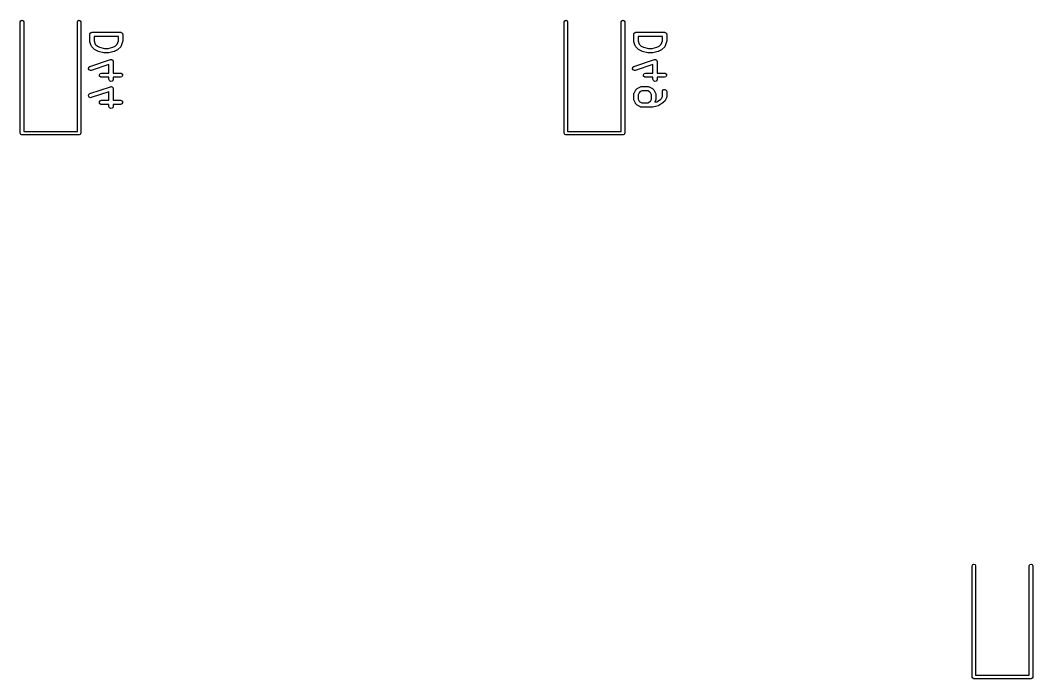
# Model space of a CAD drawing. Extents: x 43 to 429, y -149 to -20.
# Drawn here: x 201.35 to 236.8, y -144.39 to -121.32 of the extents above; entities that cross this region are included whole.
import ezdxf

# ---------------------------------------------------------------- set-up
doc = ezdxf.new("R2010")
doc.units = 0
doc.layers.add('BLACK', color=7, linetype='CONTINUOUS')

msp = doc.modelspace()

# ---------------------------------------------------------------- linework, layer by layer
at = {"layer": 'BLACK', "linetype": 'CONTINUOUS'}
for p, q in [((201.346, -121.381), (201.364, -121.339)), ((201.346, -125.281), (201.346, -121.381)), ((201.364, -121.339), (201.406, -121.321)), ((201.406, -121.321), (201.449, -121.339)), ((201.449, -121.339), (201.466, -121.381)), ((201.466, -121.381), (201.466, -125.221)), ((203.346, -121.381), (203.364, -121.339)), ((203.346, -125.221), (203.346, -121.381)), ((203.364, -121.339), (203.406, -121.321)), ((203.406, -121.321), (203.449, -121.339)), ((203.449, -121.339), (203.466, -121.381)), ((203.466, -121.381), (203.466, -125.281)), ((220.396, -121.381), (220.414, -121.339)), ((220.396, -125.281), (220.396, -121.381)), ((220.414, -121.339), (220.456, -121.321)), ((220.456, -121.321), (220.499, -121.339)), ((220.499, -121.339), (220.516, -121.381)), ((220.516, -121.381), (220.516, -125.221)), ((222.396, -121.381), (222.414, -121.339)), ((222.396, -125.221), (222.396, -121.381)), ((222.414, -121.339), (222.456, -121.321)), ((222.456, -121.321), (222.499, -121.339)), ((222.499, -121.339), (222.516, -121.381)), ((222.516, -121.381), (222.516, -125.281)), ((203.784, -121.817), (203.785, -121.807)), ((203.784, -122.055), (203.784, -121.817)), ((203.785, -121.804), (203.786, -121.801)), ((203.785, -121.807), (203.785, -121.804)), ((203.786, -121.801), (203.788, -121.791)), ((203.788, -121.791), (203.801, -121.776)), ((203.801, -121.776), (203.81, -121.76)), ((203.81, -121.76), (203.817, -121.757)), ((203.817, -121.757), (203.821, -121.752)), ((203.821, -121.752), (203.84, -121.749)), ((203.84, -121.749), (203.859, -121.742)), ((203.859, -121.742), (204.859, -121.742)), ((203.934, -121.892), (203.934, -122.043)), ((204.784, -121.892), (203.934, -121.892)), ((204.784, -122.043), (204.784, -121.892)), ((204.859, -121.742), (204.868, -121.744)), ((204.868, -121.744), (204.872, -121.743)), ((204.872, -121.743), (204.875, -121.745)), ((204.875, -121.745), (204.884, -121.746)), ((204.884, -121.746), (204.899, -121.759)), ((204.899, -121.759), (204.916, -121.769)), ((204.916, -121.769), (204.918, -121.775)), ((204.918, -121.775), (204.924, -121.779)), ((204.924, -121.779), (204.927, -121.799)), ((204.927, -121.799), (204.934, -121.817)), ((204.934, -121.817), (204.934, -122.055)), ((222.834, -121.817), (222.835, -121.807)), ((222.834, -122.055), (222.834, -121.817)), ((222.835, -121.804), (222.836, -121.801)), ((222.835, -121.807), (222.835, -121.804)), ((222.836, -121.801), (222.838, -121.791)), ((222.838, -121.791), (222.851, -121.776)), ((222.851, -121.776), (222.86, -121.76)), ((222.86, -121.76), (222.867, -121.757)), ((222.867, -121.757), (222.871, -121.752)), ((222.871, -121.752), (222.89, -121.749)), ((222.89, -121.749), (222.909, -121.742)), ((222.909, -121.742), (223.909, -121.742)), ((222.984, -121.892), (222.984, -122.043)), ((223.834, -121.892), (222.984, -121.892)), ((223.834, -122.043), (223.834, -121.892)), ((223.909, -121.742), (223.918, -121.744)), ((223.918, -121.744), (223.922, -121.743)), ((223.922, -121.743), (223.925, -121.745)), ((223.925, -121.745), (223.934, -121.746)), ((223.934, -121.746), (223.949, -121.759)), ((223.949, -121.759), (223.966, -121.769)), ((223.966, -121.769), (223.968, -121.775)), ((223.968, -121.775), (223.974, -121.779)), ((223.974, -121.779), (223.977, -121.799)), ((223.977, -121.799), (223.984, -121.817)), ((223.984, -121.817), (223.984, -122.055)), ((203.784, -122.057), (203.784, -122.055)), ((203.787, -122.079), (203.784, -122.057)), ((203.835, -122.222), (203.787, -122.079)), ((203.838, -122.225), (203.835, -122.222)), ((203.838, -122.23), (203.838, -122.225)), ((203.853, -122.251), (203.838, -122.23)), ((203.948, -122.346), (203.853, -122.251)), ((203.934, -122.043), (203.972, -122.157)), ((203.972, -122.157), (204.046, -122.232)), ((204.046, -122.232), (204.123, -122.27)), ((204.123, -122.27), (204.296, -122.313)), ((204.296, -122.313), (204.421, -122.313)), ((204.421, -122.313), (204.594, -122.27)), ((204.594, -122.27), (204.671, -122.232)), ((204.671, -122.232), (204.745, -122.157)), ((204.745, -122.157), (204.784, -122.043)), ((204.864, -122.251), (204.769, -122.346)), ((204.866, -122.247), (204.864, -122.251)), ((204.87, -122.245), (204.866, -122.247)), ((204.882, -122.222), (204.87, -122.245)), ((204.93, -122.079), (204.882, -122.222)), ((204.934, -122.055), (204.93, -122.077)), ((204.93, -122.077), (204.93, -122.079)), ((222.834, -122.057), (222.834, -122.055)), ((222.837, -122.079), (222.834, -122.057)), ((222.885, -122.222), (222.837, -122.079)), ((222.888, -122.225), (222.885, -122.222)), ((222.888, -122.23), (222.888, -122.225)), ((222.903, -122.251), (222.888, -122.23)), ((222.998, -122.346), (222.903, -122.251)), ((222.984, -122.043), (223.022, -122.157)), ((223.022, -122.157), (223.096, -122.232)), ((223.096, -122.232), (223.173, -122.27)), ((223.173, -122.27), (223.346, -122.313)), ((223.346, -122.313), (223.471, -122.313)), ((223.471, -122.313), (223.644, -122.27)), ((223.644, -122.27), (223.721, -122.232)), ((223.721, -122.232), (223.795, -122.157)), ((223.795, -122.157), (223.834, -122.043)), ((223.914, -122.251), (223.819, -122.346)), ((223.916, -122.247), (223.914, -122.251)), ((223.92, -122.245), (223.916, -122.247)), ((223.932, -122.222), (223.92, -122.245)), ((223.98, -122.079), (223.932, -122.222)), ((223.984, -122.055), (223.98, -122.077)), ((223.98, -122.077), (223.98, -122.079)), ((203.95, -122.347), (203.948, -122.346)), ((203.968, -122.36), (203.95, -122.347)), ((204.063, -122.408), (203.968, -122.36)), ((204.067, -122.408), (204.063, -122.408)), ((204.079, -122.414), (204.067, -122.408)), ((204.269, -122.461), (204.079, -122.414)), ((204.272, -122.461), (204.269, -122.461)), ((204.287, -122.463), (204.272, -122.461)), ((204.43, -122.463), (204.287, -122.463)), ((204.433, -122.462), (204.43, -122.463)), ((204.448, -122.461), (204.433, -122.462)), ((204.639, -122.414), (204.448, -122.461)), ((204.642, -122.412), (204.639, -122.414)), ((204.654, -122.408), (204.642, -122.412)), ((204.749, -122.36), (204.654, -122.408)), ((204.75, -122.359), (204.749, -122.36)), ((204.769, -122.346), (204.75, -122.359)), ((223, -122.347), (222.998, -122.346)), ((223.018, -122.36), (223, -122.347)), ((223.113, -122.408), (223.018, -122.36)), ((223.117, -122.408), (223.113, -122.408)), ((223.129, -122.414), (223.117, -122.408)), ((223.319, -122.461), (223.129, -122.414)), ((223.322, -122.461), (223.319, -122.461)), ((223.337, -122.463), (223.322, -122.461)), ((223.48, -122.463), (223.337, -122.463)), ((223.483, -122.462), (223.48, -122.463)), ((223.498, -122.461), (223.483, -122.462)), ((223.689, -122.414), (223.498, -122.461)), ((223.692, -122.412), (223.689, -122.414)), ((223.704, -122.408), (223.692, -122.412)), ((223.799, -122.36), (223.704, -122.408)), ((223.8, -122.359), (223.799, -122.36)), ((223.819, -122.346), (223.8, -122.359)), ((203.737, -123.018), (203.747, -122.968)), ((203.761, -123.064), (203.737, -123.018)), ((203.747, -122.968), (203.787, -122.936)), ((203.787, -122.936), (204.502, -122.698)), ((204.45, -122.873), (203.835, -123.079)), ((204.45, -123.171), (204.45, -122.873)), ((204.502, -122.698), (204.527, -122.694)), ((204.527, -122.694), (204.533, -122.696)), ((204.533, -122.696), (204.538, -122.695)), ((204.538, -122.695), (204.556, -122.706)), ((204.556, -122.706), (204.575, -122.713)), ((204.575, -122.713), (204.578, -122.718)), ((204.578, -122.718), (204.583, -122.721)), ((204.583, -122.721), (204.59, -122.74)), ((204.59, -122.74), (204.599, -122.758)), ((204.599, -122.758), (204.598, -122.764)), ((204.598, -122.764), (204.6, -122.769)), ((204.6, -122.769), (204.6, -123.171)), ((222.787, -123.018), (222.797, -122.968)), ((222.811, -123.064), (222.787, -123.018)), ((222.797, -122.968), (222.837, -122.936)), ((222.837, -122.936), (223.552, -122.698)), ((223.5, -122.873), (222.885, -123.079)), ((223.5, -123.171), (223.5, -122.873)), ((223.552, -122.698), (223.577, -122.694)), ((223.577, -122.694), (223.583, -122.696)), ((223.583, -122.696), (223.588, -122.695)), ((223.588, -122.695), (223.606, -122.706)), ((223.606, -122.706), (223.625, -122.713)), ((223.625, -122.713), (223.628, -122.718)), ((223.628, -122.718), (223.633, -122.721)), ((223.633, -122.721), (223.64, -122.74)), ((223.64, -122.74), (223.649, -122.758)), ((223.649, -122.758), (223.648, -122.764)), ((223.648, -122.764), (223.65, -122.769)), ((223.65, -122.769), (223.65, -123.171)), ((203.809, -123.082), (203.761, -123.064)), ((203.835, -123.079), (203.809, -123.082)), ((204.118, -123.233), (204.144, -123.188)), ((204.127, -123.283), (204.118, -123.233)), ((204.166, -123.316), (204.127, -123.283)), ((204.144, -123.188), (204.192, -123.171)), ((204.192, -123.321), (204.166, -123.316)), ((204.192, -123.171), (204.45, -123.171)), ((204.45, -123.321), (204.192, -123.321)), ((204.45, -123.388), (204.45, -123.321)), ((204.468, -123.437), (204.45, -123.388)), ((204.6, -123.388), (204.596, -123.414)), ((204.6, -123.171), (204.859, -123.171)), ((204.859, -123.321), (204.6, -123.321)), ((204.6, -123.321), (204.6, -123.388)), ((204.859, -123.171), (204.884, -123.175)), ((204.907, -123.303), (204.859, -123.321)), ((204.884, -123.175), (204.924, -123.208)), ((204.932, -123.259), (204.907, -123.303)), ((204.924, -123.208), (204.932, -123.259)), ((222.859, -123.082), (222.811, -123.064)), ((222.885, -123.079), (222.859, -123.082)), ((223.168, -123.233), (223.194, -123.188)), ((223.177, -123.283), (223.168, -123.233)), ((223.216, -123.316), (223.177, -123.283)), ((223.194, -123.188), (223.242, -123.171)), ((223.242, -123.321), (223.216, -123.316)), ((223.242, -123.171), (223.5, -123.171)), ((223.5, -123.321), (223.242, -123.321)), ((223.5, -123.388), (223.5, -123.321)), ((223.518, -123.437), (223.5, -123.388)), ((223.65, -123.388), (223.646, -123.414)), ((223.65, -123.171), (223.909, -123.171)), ((223.909, -123.321), (223.65, -123.321)), ((223.65, -123.321), (223.65, -123.388)), ((223.909, -123.171), (223.934, -123.175)), ((223.957, -123.303), (223.909, -123.321)), ((223.934, -123.175), (223.974, -123.208)), ((223.982, -123.259), (223.957, -123.303)), ((223.974, -123.208), (223.982, -123.259)), ((203.787, -123.889), (204.502, -123.651)), ((204.512, -123.462), (204.468, -123.437)), ((204.502, -123.651), (204.527, -123.647)), ((204.563, -123.453), (204.512, -123.462)), ((204.527, -123.647), (204.533, -123.649)), ((204.533, -123.649), (204.538, -123.648)), ((204.538, -123.648), (204.556, -123.658)), ((204.556, -123.658), (204.575, -123.666)), ((204.596, -123.414), (204.563, -123.453)), ((204.575, -123.666), (204.578, -123.671)), ((204.578, -123.671), (204.583, -123.674)), ((204.583, -123.674), (204.59, -123.693)), ((204.59, -123.693), (204.599, -123.711)), ((204.599, -123.711), (204.598, -123.716)), ((204.598, -123.716), (204.6, -123.722)), ((204.6, -123.722), (204.6, -124.123)), ((222.903, -123.764), (222.951, -123.716)), ((222.951, -123.716), (222.969, -123.703)), ((222.969, -123.703), (222.97, -123.702)), ((222.97, -123.702), (223.066, -123.655)), ((223.066, -123.655), (223.091, -123.647)), ((223.091, -123.647), (223.095, -123.648)), ((223.095, -123.648), (223.099, -123.647)), ((223.099, -123.647), (223.337, -123.647)), ((223.337, -123.647), (223.363, -123.651)), ((223.363, -123.651), (223.366, -123.654)), ((223.366, -123.654), (223.371, -123.655)), ((223.371, -123.655), (223.466, -123.702)), ((223.466, -123.702), (223.484, -123.716)), ((223.484, -123.716), (223.485, -123.716)), ((223.485, -123.716), (223.533, -123.764)), ((223.562, -123.462), (223.518, -123.437)), ((223.613, -123.453), (223.562, -123.462)), ((223.646, -123.414), (223.613, -123.453)), ((223.871, -123.752), (223.922, -123.743)), ((223.922, -123.743), (223.966, -123.769)), ((203.737, -123.971), (203.747, -123.921)), ((203.761, -124.016), (203.737, -123.971)), ((203.747, -123.921), (203.787, -123.889)), ((203.809, -124.035), (203.761, -124.016)), ((203.835, -124.031), (203.809, -124.035)), ((204.45, -123.826), (203.835, -124.031)), ((204.45, -124.123), (204.45, -123.826)), ((222.834, -123.912), (222.838, -123.887)), ((222.834, -124.103), (222.834, -123.912)), ((222.835, -124.107), (222.834, -124.103)), ((222.838, -123.887), (222.841, -123.883)), ((222.841, -123.883), (222.842, -123.879)), ((222.842, -123.879), (222.889, -123.783)), ((222.889, -123.783), (222.903, -123.765)), ((222.903, -123.765), (222.903, -123.764)), ((223.018, -123.861), (222.984, -123.93)), ((222.984, -123.93), (222.984, -124.085)), ((222.984, -124.085), (223.018, -124.153)), ((223.048, -123.831), (223.018, -123.861)), ((223.117, -123.797), (223.048, -123.831)), ((223.319, -123.797), (223.117, -123.797)), ((223.388, -123.831), (223.319, -123.797)), ((223.418, -123.861), (223.388, -123.831)), ((223.453, -123.93), (223.418, -123.861)), ((223.418, -124.153), (223.453, -124.085)), ((223.453, -124.085), (223.453, -123.93)), ((223.533, -123.764), (223.546, -123.782)), ((223.546, -123.782), (223.547, -123.783)), ((223.547, -123.783), (223.595, -123.879)), ((223.595, -123.879), (223.602, -123.904)), ((223.603, -124.103), (223.598, -124.128)), ((223.602, -123.904), (223.601, -123.908)), ((223.601, -123.908), (223.603, -123.912)), ((223.603, -123.912), (223.603, -124.103)), ((223.64, -124.176), (223.766, -124.092)), ((223.766, -124.092), (223.799, -124.058)), ((223.799, -124.058), (223.834, -123.99)), ((223.834, -123.817), (223.838, -123.791)), ((223.834, -123.99), (223.834, -123.817)), ((223.838, -123.791), (223.871, -123.752)), ((223.976, -124.041), (223.928, -124.136)), ((223.966, -123.769), (223.984, -123.817)), ((223.979, -124.033), (223.976, -124.037)), ((223.976, -124.037), (223.976, -124.041)), ((223.984, -124.007), (223.979, -124.033)), ((223.984, -123.817), (223.984, -124.007)), ((204.118, -124.185), (204.144, -124.14)), ((204.127, -124.235), (204.118, -124.185)), ((204.166, -124.268), (204.127, -124.235)), ((204.144, -124.14), (204.192, -124.123)), ((204.192, -124.273), (204.166, -124.268)), ((204.192, -124.123), (204.45, -124.123)), ((204.45, -124.273), (204.192, -124.273)), ((204.45, -124.341), (204.45, -124.273)), ((204.468, -124.389), (204.45, -124.341)), ((204.512, -124.415), (204.468, -124.389)), ((204.563, -124.406), (204.512, -124.415)), ((204.596, -124.366), (204.563, -124.406)), ((204.6, -124.341), (204.596, -124.366)), ((204.6, -124.123), (204.859, -124.123)), ((204.859, -124.273), (204.6, -124.273)), ((204.6, -124.273), (204.6, -124.341)), ((204.859, -124.123), (204.884, -124.127)), ((204.907, -124.255), (204.859, -124.273)), ((204.884, -124.127), (204.924, -124.16)), ((204.932, -124.211), (204.907, -124.255)), ((204.924, -124.16), (204.932, -124.211)), ((222.834, -124.111), (222.835, -124.107)), ((222.842, -124.136), (222.834, -124.111)), ((222.889, -124.231), (222.842, -124.136)), ((222.89, -124.233), (222.889, -124.231)), ((222.903, -124.251), (222.89, -124.233)), ((222.951, -124.299), (222.903, -124.251)), ((222.952, -124.299), (222.951, -124.299)), ((222.97, -124.313), (222.952, -124.299)), ((223.066, -124.36), (222.97, -124.313)), ((223.018, -124.153), (223.048, -124.184)), ((223.048, -124.184), (223.117, -124.218)), ((223.07, -124.361), (223.066, -124.36)), ((223.073, -124.364), (223.07, -124.361)), ((223.099, -124.368), (223.073, -124.364)), ((223.48, -124.368), (223.099, -124.368)), ((223.117, -124.218), (223.319, -124.218)), ((223.319, -124.218), (223.388, -124.184)), ((223.388, -124.184), (223.418, -124.153)), ((223.483, -124.367), (223.48, -124.368)), ((223.498, -124.366), (223.483, -124.367)), ((223.689, -124.318), (223.498, -124.366)), ((223.595, -124.136), (223.566, -124.194)), ((223.566, -124.194), (223.64, -124.176)), ((223.598, -124.128), (223.595, -124.132)), ((223.595, -124.132), (223.595, -124.136)), ((223.712, -124.308), (223.689, -124.318)), ((223.689, -124.318), (223.689, -124.318)), ((223.855, -124.213), (223.712, -124.308)), ((223.857, -124.21), (223.855, -124.213)), ((223.866, -124.203), (223.857, -124.21)), ((223.914, -124.156), (223.866, -124.203)), ((223.915, -124.154), (223.914, -124.156)), ((223.928, -124.136), (223.915, -124.154)), ((201.364, -125.324), (201.346, -125.281)), ((201.406, -125.341), (201.364, -125.324)), ((203.406, -125.341), (201.406, -125.341)), ((201.466, -125.221), (203.346, -125.221)), ((203.449, -125.324), (203.406, -125.341)), ((203.466, -125.281), (203.449, -125.324)), ((220.414, -125.324), (220.396, -125.281)), ((220.456, -125.341), (220.414, -125.324)), ((222.456, -125.341), (220.456, -125.341)), ((220.516, -125.221), (222.396, -125.221)), ((222.499, -125.324), (222.456, -125.341)), ((222.516, -125.281), (222.499, -125.324)), ((234.684, -140.431), (234.701, -140.389)), ((234.701, -140.389), (234.744, -140.371)), ((234.744, -140.371), (234.786, -140.389)), ((234.786, -140.389), (234.804, -140.431)), ((236.684, -140.431), (236.701, -140.389)), ((236.701, -140.389), (236.744, -140.371)), ((236.744, -140.371), (236.786, -140.389)), ((236.786, -140.389), (236.804, -140.431)), ((234.684, -144.331), (234.684, -140.431)), ((234.804, -140.431), (234.804, -144.271)), ((236.684, -144.271), (236.684, -140.431)), ((236.804, -140.431), (236.804, -144.331)), ((234.804, -144.271), (236.684, -144.271)), ((234.701, -144.374), (234.684, -144.331)), ((234.744, -144.391), (234.701, -144.374)), ((236.744, -144.391), (234.744, -144.391)), ((236.786, -144.374), (236.744, -144.391)), ((236.804, -144.331), (236.786, -144.374))]:
    msp.add_line(p, q, dxfattribs=at)

doc.saveas('drawing.dxf')
